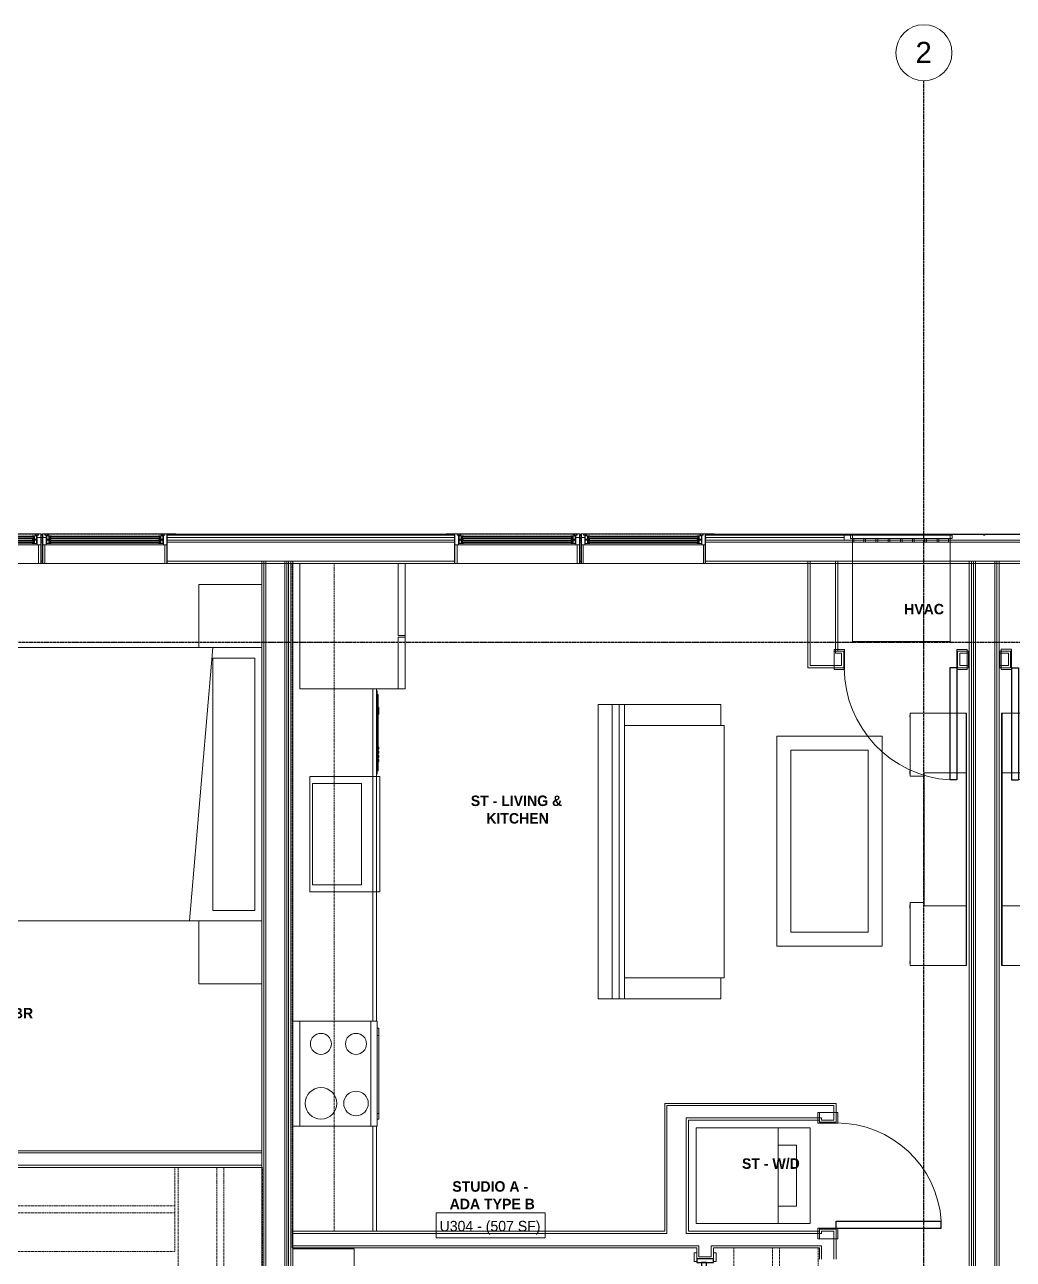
# Model space of a CAD drawing. Header units: inches. Extents: x -4093 to -1777, y 9773 to 12264.
# Drawn here: x -3410.8 to -3128.8, y 11911.1 to 12263.5 of the extents above; entities that cross this region are included whole.
import ezdxf

# ---------------------------------------------------------------- set-up
doc = ezdxf.new("R2010")
doc.units = ezdxf.units.IN
doc.header["$MEASUREMENT"] = 0
doc.linetypes.add('Dash', pattern=[0.25, 0.125, -0.125])
doc.linetypes.add('Grid Line 1_2_', pattern=[0.875, 0.5, -0.125, 0.125, -0.125])
for name, color, linetype, lineweight in [('0-1', 7, 'Continuous', 5), ('0-2', 7, 'Continuous', 9), ('0-4', 165, 'Continuous', 5), ('A-AREA-IDEN', 2, 'Continuous', 9), ('A-DETL-GENF', 92, 'Continuous', 18), ('A-DETL-GENF-HDLN', 1, 'Dash', 9), ('A-DOOR-1', 7, 'Continuous', 9), ('A-DOOR-2', 10, 'Continuous', 30), ('A-DOOR-FRAM-1', 10, 'Continuous', 30), ('A-GENM', 5, 'Continuous', 9), ('A-GLAZ', 151, 'Continuous', 18), ('A-GLAZ-1', 151, 'Continuous', 9), ('A-GLAZ-2', 151, 'Continuous', 30), ('A-WALL', 113, 'Continuous', 18), ('A-WALL-1', 7, 'Continuous', 9), ('A-WALL-2', 250, 'Continuous', 18), ('A-WALL-3', 113, 'Continuous', 9), ('I-FURN', 30, 'Continuous', 9), ('I-FURN-1', 7, 'Continuous', 9), ('I-WALL-1', 7, 'Continuous', 9), ('P-SANR-FIXT-1', 7, 'Continuous', 9), ('Q-CASE-1', 7, 'Continuous', 9), ('Q-CASE-HDLN-1', 7, 'Dash', 9), ('Q-SPCQ-1', 7, 'Continuous', 9), ('S-GRID-1', 1, 'Grid Line 1_2_', 30), ('S-GRID-IDEN', 1, 'Continuous', 9), ('S-GRID-IDEN-1', 147, 'Continuous', 9)]:
    doc.layers.add(name, color=color, linetype=linetype, lineweight=lineweight)
doc.styles.add('Arial_1', font='arial.ttf', dxfattribs={"height": 6})
doc.styles.add('Century Gothic_1', font='ufonts.com_century-gothic.ttf', dxfattribs={"height": 3})
doc.styles.add('Century Gothic_B', font='GOTHICB.TTF', dxfattribs={"height": 3})

# ---------------------------------------------------------------- blocks, each defined once
blk = doc.blocks.new('Bed-Standard - King 78_ x 80_-V6-BACKGROUND - 3RD FLOOR')
at = {"layer": 'I-FURN-1'}
for p, q in [((-28.31, 41.8), (49.69, 41.8)), ((-28.31, -38.2), (-28.31, 41.8)), ((49.69, 41.8), (49.69, -38.2)), ((49.69, -24.2), (-28.31, -17.63)), ((-25.31, -24.2), (46.69, -24.2)), ((-25.31, -36.2), (-25.31, -24.2)), ((46.69, -36.2), (46.69, -24.2)), ((-25.31, -36.2), (46.69, -36.2))]:
    blk.add_line(p, q, dxfattribs=at)
blk = doc.blocks.new('Table-Night Stand - 18_ x 18_ x 24_-V17-BACKGROUND - 3RD FLOOR')
at = {"layer": 'I-FURN-1'}
for p, q in [((0.15, 0), (18.15, 0)), ((18.15, 0), (18.15, -18))]:
    blk.add_line(p, q, dxfattribs=at)
blk = doc.blocks.new('Table-Night Stand - 18_ x 18_ x 24_-V18-BACKGROUND - 3RD FLOOR')
at = {"layer": 'I-FURN-1'}
for p, q in [((0.15, 0), (18.15, 0)), ((0.15, -18), (0.15, 0))]:
    blk.add_line(p, q, dxfattribs=at)
blk = doc.blocks.new('OD_CW_Closet - OD_CW_Closet-3801314-BACKGROUND - 3RD FLOOR')
at = {"layer": 'Q-CASE-HDLN-1'}
for p, q in [((0.74, -24), (0.74, 0)), ((0.74, 0), (80.99, 0)), ((80.99, 0), (80.99, -24)), ((0.74, -11), (80.99, -11)), ((0.74, -13), (80.99, -13)), ((80.99, -24), (0.74, -24))]:
    blk.add_line(p, q, dxfattribs=at)
blk = doc.blocks.new('OD_CW_Closet - OD_CW_Closet-3852331-BACKGROUND - 3RD FLOOR')
at = {"layer": 'Q-CASE-HDLN-1'}
for p, q in [((62.72, 24), (0.74, 24)), ((0.74, 24), (0.74, 0)), ((62.72, 0), (62.72, 24)), ((0.74, 13), (62.72, 13)), ((0.74, 11), (62.72, 11)), ((0.74, 0), (62.72, 0))]:
    blk.add_line(p, q, dxfattribs=at)
blk = doc.blocks.new('Entertainment_Center_14771 - Entertainment_Center_14771-1352616-BACKGROUND - 3RD FLOOR')
at = {"layer": 'I-FURN-1'}
for p, q in [((-36, 6.12), (-19, 6.12)), ((-36, 6), (-36, 6.12)), ((-19, 6), (-36, 6)), ((-19, 6), (-36, 6)), ((-36, 6), (-36, -10)), ((-19, 6.12), (19, 6.12)), ((-19, 6), (-19, 6.12)), ((19, 6), (-19, 6)), ((19, 6), (-19, 6)), ((-19, 6), (-19, -6)), ((19, 6.12), (36, 6.12)), ((19, 6.12), (19, 6)), ((36, 6), (19, 6)), ((19, -6), (19, 6)), ((36, 6), (19, 6)), ((36, 6), (36, 6.12)), ((36, -10), (36, 6)), ((-19, -6), (19, -6)), ((-18, -10), (-18, -6)), ((18, -6), (18, -10)), ((-36, -10), (-18, -10)), ((-35.34, -10), (-35.34, -10.03)), ((-35.34, -10.03), (-34.85, -10.03)), ((-34.85, -10.03), (-34.85, -10)), ((-19.66, -10), (-19.66, -10.03)), ((-19.66, -10.03), (-18.66, -10.03)), ((-18.66, -10.03), (-18.66, -10)), ((18, -10), (36, -10)), ((18.66, -10), (18.66, -10.03)), ((18.66, -10.03), (19.66, -10.03)), ((19.66, -10.03), (19.66, -10)), ((34.85, -10), (34.85, -10.03)), ((34.85, -10.03), (35.34, -10.03)), ((35.34, -10.03), (35.34, -10))]:
    blk.add_line(p, q, dxfattribs=at)
blk = doc.blocks.new('Couch-Both_Arms-Generic - 1-1352606-BACKGROUND - 3RD FLOOR')
at = {"layer": 'I-FURN'}
for p, q in [((-42, 13.5), (42, 13.5)), ((42, 13.5), (-42, 13.5)), ((-42, 13.5), (-42, 10)), ((-42, 11.5), (42, 11.5)), ((42, 10), (42, 13.5)), ((-42, 10), (-42, -17.5)), ((-42, 10), (42, 10)), ((-36, -17.5), (-36, 10)), ((36, 10), (36, -17.5)), ((42, -17.5), (42, 10)), ((-42, -17.5), (-36, -17.5)), ((-36, -17.5), (-36, -18.5)), ((36, -18.5), (36, -17.5)), ((36, -17.5), (42, -17.5)), ((-36, -18.5), (36, -18.5))]:
    blk.add_line(p, q, dxfattribs=at)
at = {"layer": 'I-FURN-1'}
for p, q in [((42, 17.5), (-42, 17.5)), ((-42, 17.5), (-42, 13.5)), ((42, 13.5), (42, 17.5))]:
    blk.add_line(p, q, dxfattribs=at)
blk = doc.blocks.new('Table-Coffee - one-1352608-BACKGROUND - 3RD FLOOR')
at = {"layer": 'I-FURN-1'}
for p, q in [((30.72, 18.75), (-29.28, 18.75)), ((-29.28, 18.75), (-29.28, -11.25)), ((30.72, -11.25), (30.72, 18.75)), ((-25.28, -7.25), (-25.28, 14.75)), ((-25.28, 14.75), (26.72, 14.75)), ((26.72, 14.75), (26.72, -7.25)), ((26.72, -7.25), (-25.28, -7.25)), ((-29.28, -11.25), (30.72, -11.25))]:
    blk.add_line(p, q, dxfattribs=at)
blk = doc.blocks.new('SLIDING - FLUSH - SLIDING - FLUSH - 5-0 x 6-8-3934327-BACKGROUND - 3RD FLOOR')
at = {"layer": 'A-DOOR-1'}
for p, q in [((-30.25, 3), (-32.75, 3)), ((-32.75, 3), (-32.75, 2.25)), ((-32.75, 2.25), (-30.25, 2.25)), ((-30.25, 2.25), (-30.25, 3)), ((30.25, 3), (30.25, 2.25)), ((32.75, 3), (30.25, 3)), ((30.25, 2.25), (32.75, 2.25)), ((32.75, 2.25), (32.75, 3)), ((-30.25, -2.5), (-32.75, -2.5)), ((-32.75, -2.5), (-32.75, -3.25)), ((-32.75, -3.25), (-30.25, -3.25)), ((-30.25, -3.25), (-30.25, -2.5)), ((32.75, -2.5), (30.25, -2.5)), ((30.25, -2.5), (30.25, -3.25)), ((30.25, -3.25), (32.75, -3.25)), ((32.75, -3.25), (32.75, -2.5))]:
    blk.add_line(p, q, dxfattribs=at)
at = {"layer": 'A-DOOR-2'}
for p, q in [((1, 2.25), (-30, 2.25)), ((-30, 2.25), (-30, 0.87)), ((-30, 0.87), (1, 0.87)), ((30, 0.87), (-1, 0.87)), ((-1, 0.87), (-1, -0.5)), ((1, 0.87), (1, 2.25)), ((30, -0.5), (30, 0.87)), ((-1, -0.5), (30, -0.5))]:
    blk.add_line(p, q, dxfattribs=at)
at = {"layer": 'A-DOOR-FRAM-1'}
for p, q in [((-30, 2.25), (-31, 2.25)), ((-31, 2.25), (-31, -2.5)), ((-30, -2.5), (-30, 2.25)), ((31, 2.25), (30, 2.25)), ((30, 2.25), (30, -2.5)), ((31, -2.5), (31, 2.25)), ((-31, -2.5), (-30, -2.5)), ((30, -2.5), (31, -2.5))]:
    blk.add_line(p, q, dxfattribs=at)
blk = doc.blocks.new('OD_CW_Closet - OD_CW_Closet-3786619-BACKGROUND - 3RD FLOOR')
at = {"layer": 'Q-CASE-HDLN-1'}
for p, q in [((68.99, 24), (0.74, 24)), ((0.74, 24), (0.74, 0)), ((68.99, 0), (68.99, 24)), ((0.74, 13), (68.99, 13)), ((0.74, 11), (68.99, 11)), ((0.74, 0), (68.99, 0))]:
    blk.add_line(p, q, dxfattribs=at)
blk = doc.blocks.new('SWING - SINGLE - FLUSH - SWING - FLUSH - 2-6 x 6-8 - PASSAGE-4346080-BACKGROUND - 3RD FLOOR')
at = {"layer": 'A-DOOR-1'}
for p, q in [((-15, 2.875), (-18, 2.875)), ((-18, 2.875), (-18, -2.375)), ((-15, -2.375), (-15, 2.875)), ((18, 2.875), (15, 2.875)), ((15, 2.875), (15, -2.375)), ((18, -2.375), (18, 2.875)), ((-18, -2.375), (-15, -2.375)), ((-15, -2.375), (-18, -2.375)), ((-18, -2.375), (-18, -2.875)), ((-18, -2.875), (-15, -2.875)), ((-15, -2.875), (-15, -2.375)), ((15, -2.375), (18, -2.375)), ((18, -2.375), (15, -2.375)), ((15, -2.375), (15, -2.875)), ((15, -2.875), (18, -2.875)), ((18, -2.875), (18, -2.375))]:
    blk.add_line(p, q, dxfattribs=at)
blk.add_arc((15, 2.375), 30.067, 93.81407, 180, dxfattribs=at)
at = {"layer": 'A-DOOR-2'}
for p, q in [((13, 2.375), (13, 32.375)), ((15, 32.375), (13, 32.375)), ((15, 2.375), (15, 32.375)), ((15, 2.375), (13, 2.375))]:
    blk.add_line(p, q, dxfattribs=at)
blk = doc.blocks.new('Stacked Washer and Dryer - 26_x25_ - Private-3627842-BACKGROUND - 3RD FLOOR')
at = {"layer": 'P-SANR-FIXT-1'}
for p, q in [((0, 13.625), (32.4375, 13.625)), ((0, 13.625), (0, -13.625)), ((23.34375, -13.625), (23.34375, 13.625)), ((32.4375, 13.625), (32.4375, -13.625)), ((28.53125, 8.75), (23.34375, 8.75)), ((28.53125, -8.75), (28.53125, 8.75)), ((23.34375, -8.75), (28.53125, -8.75)), ((32.4375, -13.625), (0, -13.625))]:
    blk.add_line(p, q, dxfattribs=at)
blk = doc.blocks.new('Table-Night Stand - 18_ x 18_ x 24_-V21-BACKGROUND - 3RD FLOOR')
at = {"layer": 'I-FURN-1'}
for p, q in [((18.15, 0), (18.15, 17.5)), ((0.15, 0), (18.15, 0))]:
    blk.add_line(p, q, dxfattribs=at)
blk = doc.blocks.new('SWING - SINGLE - FLUSH - SWING - 32_ x 80_ - WITH ACOUSTICAL SEAL-4346081-BACKGROUND - 3RD FLOOR')
at = {"layer": 'A-DOOR-1'}
for p, q in [((-19, 2.37), (-19, 2.87)), ((-19, 2.87), (-16, 2.87)), ((-19, 2.37), (-16, 2.37)), ((-19, -2.88), (-19, 2.37)), ((-16, 2.37), (-19, 2.37)), ((-16, 2.87), (-16, 2.37)), ((-16, 2.37), (-16, -2.88)), ((16, 2.37), (16, 2.87)), ((16, 2.87), (19, 2.87)), ((16, 2.37), (19, 2.37)), ((16, -2.88), (16, 2.37)), ((19, 2.37), (16, 2.37)), ((19, 2.87), (19, 2.37)), ((19, 2.37), (19, -2.88)), ((-16, -2.88), (-19, -2.88)), ((19, -2.88), (16, -2.88))]:
    blk.add_line(p, q, dxfattribs=at)
blk.add_arc((16, -2.38), 32.07, 180, 266.4241, dxfattribs=at)
at = {"layer": 'A-DOOR-2'}
for p, q in [((14, -2.38), (14, -34.38)), ((16, -2.38), (14, -2.38)), ((16, -2.38), (16, -34.38)), ((16, -34.38), (14, -34.38))]:
    blk.add_line(p, q, dxfattribs=at)
blk = doc.blocks.new('OD_CW_Base Cabinet - OD_CW_Base Cabinet-V62-BACKGROUND - 3RD FLOOR')
at = {"layer": 'Q-CASE-1'}
for p, q in [((36.49, 0), (131.34, 0)), ((161.34, 0), (191.34, 0))]:
    blk.add_line(p, q, dxfattribs=at)
blk = doc.blocks.new('OD_CW_Upper Cabinet - OD_CW_Upper Cabinet-4366993-BACKGROUND - 3RD FLOOR')
at = {"layer": 'Q-CASE-HDLN-1'}
for p, q in [((0.74, -24), (0.74, -12)), ((0.74, -12), (191.34, -12)), ((191.34, -12), (191.34, -24)), ((191.34, -24), (0.74, -24))]:
    blk.add_line(p, q, dxfattribs=at)
blk = doc.blocks.new('Refrigerator_-_Side-by-Side_6047 - 36_ X 30_-345559-BACKGROUND - 3RD FLOOR')
at = {"layer": 'Q-SPCQ-1'}
for p, q in [((17.87, 14.42), (-17.88, 14.42)), ((-17.88, 14.42), (-17.88, -15.58)), ((17.87, -15.58), (17.87, 14.42)), ((-17.88, -13.58), (-3.13, -13.58)), ((-17.88, -13.58), (-17.88, -15.58)), ((-3.13, -15.58), (-3.13, -13.58)), ((-2.63, -13.58), (17.87, -13.58)), ((-2.63, -13.58), (-2.63, -15.58)), ((17.87, -15.58), (17.87, -13.58)), ((-17.88, -15.58), (17.87, -15.58)), ((-3.13, -15.58), (-17.88, -15.58)), ((17.87, -15.58), (-2.63, -15.58))]:
    blk.add_line(p, q, dxfattribs=at)
blk = doc.blocks.new('Stainless Steel Farmhous Kitchen Sink - Stainless Steel Farmhous Kitchen Sink-4315883-BACKGROUND - 3RD FLOOR')
at = {"layer": 'P-SANR-FIXT-1'}
for p, q in [((-33, 22.2), (-33, 2.25)), ((0, 22.2), (-33, 22.2)), ((0, 2.25), (0, 22.2)), ((-31, 3), (-31, 16.96)), ((-31, 16.96), (-2, 16.96)), ((-2, 16.96), (-2, 3)), ((-33, 2.25), (0, 2.25)), ((-2, 3), (-31, 3))]:
    blk.add_line(p, q, dxfattribs=at)
blk = doc.blocks.new('Entertainment_Center_14771 - Entertainment_Center_14771-3403083-BACKGROUND - 3RD FLOOR')
at = {"layer": 'I-FURN-1'}
for p, q in [((-18, 10), (-36, 10)), ((-36, 10), (-36, -6)), ((-34.85, 10.03), (-35.34, 10.03)), ((-35.34, 10.03), (-35.34, 10)), ((-34.85, 10), (-34.85, 10.03)), ((-18.66, 10.03), (-19.66, 10.03)), ((-19.66, 10.03), (-19.66, 10)), ((-18.66, 10), (-18.66, 10.03)), ((-18, 6), (-18, 10)), ((36, 10), (18, 10)), ((18, 10), (18, 6)), ((18.66, 10.03), (18.66, 10)), ((19.66, 10.03), (18.66, 10.03)), ((19.66, 10), (19.66, 10.03)), ((35.34, 10.03), (34.85, 10.03)), ((34.85, 10.03), (34.85, 10)), ((35.34, 10), (35.34, 10.03)), ((36, -6), (36, 10)), ((19, 6), (-19, 6)), ((-19, 6), (-19, -6)), ((19, -6), (19, 6)), ((-36, -6), (-19, -6)), ((-36, -6.13), (-36, -6)), ((-36, -6), (-19, -6)), ((-19, -6.13), (-36, -6.13)), ((-19, -6), (19, -6)), ((-19, -6.13), (-19, -6)), ((-19, -6), (19, -6)), ((19, -6.13), (-19, -6.13)), ((19, -6), (36, -6)), ((19, -6), (19, -6.13)), ((19, -6), (36, -6)), ((36, -6.13), (19, -6.13)), ((36, -6.13), (36, -6))]:
    blk.add_line(p, q, dxfattribs=at)
blk = doc.blocks.new('SWING - SINGLE - FLUSH - SWING - 32_ x 80_ - WITH ACOUSTICAL SEAL-4346071-BACKGROUND - 3RD FLOOR')
at = {"layer": 'A-DOOR-1'}
for p, q in [((-16, 2.87), (-19, 2.87)), ((-19, 2.87), (-19, -2.38)), ((-16, -2.38), (-16, 2.87)), ((19, 2.87), (16, 2.87)), ((16, 2.87), (16, -2.38)), ((19, -2.38), (19, 2.87)), ((-19, -2.38), (-16, -2.38)), ((-16, -2.38), (-19, -2.38)), ((-19, -2.38), (-19, -2.88)), ((-19, -2.88), (-16, -2.88)), ((-16, -2.88), (-16, -2.38)), ((16, -2.38), (19, -2.38)), ((19, -2.38), (16, -2.38)), ((16, -2.38), (16, -2.88)), ((16, -2.88), (19, -2.88)), ((19, -2.88), (19, -2.38))]:
    blk.add_line(p, q, dxfattribs=at)
blk.add_arc((16, 2.37), 32.07, 93.5759, 180, dxfattribs=at)
at = {"layer": 'A-DOOR-2'}
for p, q in [((14, 2.37), (14, 34.38)), ((16, 34.38), (14, 34.38)), ((16, 2.37), (16, 34.38)), ((16, 2.37), (14, 2.37))]:
    blk.add_line(p, q, dxfattribs=at)
blk = doc.blocks.new('CTR - 1st Phase - Unit Layouts_rvt-1-BACKGROUND - 3RD FLOOR')
at = {"layer": 'A-WALL-1'}
for p, q in [((-3177.19, 12084.71), (-3178.87, 12084.71)), ((-3177.19, 12079.96), (-3177.19, 12084.71)), ((-3141.56, 12084.71), (-3144.69, 12084.71)), ((-3144.69, 12084.71), (-3144.69, 12079.96)), ((-3141.56, 12079.96), (-3141.56, 12084.71)), ((-3129.56, 12084.71), (-3132.69, 12084.71)), ((-3132.69, 12084.71), (-3132.69, 12079.96)), ((-3129.56, 12079.96), (-3129.56, 12084.71)), ((-3178.87, 12079.96), (-3177.19, 12079.96)), ((-3144.69, 12079.96), (-3141.56, 12079.96)), ((-3132.69, 12079.96), (-3129.56, 12079.96)), ((-3184.1, 11955.61), (-3228.22, 11955.61)), ((-3228.22, 11955.61), (-3228.22, 11954.99)), ((-3228.22, 11954.99), (-3228.22, 11950.86)), ((-3179.97, 11955.61), (-3184.1, 11955.61)), ((-3179.35, 11955.61), (-3179.97, 11955.61)), ((-3179.35, 11950.24), (-3179.35, 11955.61)), ((-3228.22, 11950.86), (-3228.22, 11919.11)), ((-3221.47, 11950.86), (-3184.1, 11950.86)), ((-3221.47, 11919.11), (-3221.47, 11950.86)), ((-3184.1, 11950.86), (-3184.1, 11950.24)), ((-3184.1, 11950.24), (-3179.35, 11950.24)), ((-3343.16, 11942.11), (-3447.54, 11942.11)), ((-3343.16, 11937.36), (-3343.16, 11942.11)), ((-3445.57, 11937.36), (-3343.16, 11937.36)), ((-3228.22, 11919.11), (-3334.47, 11919.11)), ((-3334.47, 11919.11), (-3334.47, 11914.36)), ((-3184.1, 11919.11), (-3221.47, 11919.11)), ((-3184.1, 11919.74), (-3184.1, 11919.11)), ((-3179.35, 11919.74), (-3184.1, 11919.74)), ((-3179.35, 11911.12), (-3179.35, 11919.74)), ((-3334.47, 11914.36), (-3221.47, 11914.36)), ((-3221.47, 11914.36), (-3219.1, 11914.36)), ((-3219.1, 11914.36), (-3219.1, 11911.24)), ((-3214.35, 11911.24), (-3214.35, 11914.36)), ((-3214.35, 11914.36), (-3184.1, 11914.36)), ((-3184.1, 11914.36), (-3184.1, 11911.12)), ((-3219.1, 11911.24), (-3214.35, 11911.24))]:
    blk.add_line(p, q, dxfattribs=at)
at = {"layer": 'A-WALL-2'}
for p, q in [((-3186.75, 12080.59), (-3186.75, 12110.34)), ((-3179.5, 12084.09), (-3179.5, 12110.34)), ((-3178.87, 12084.09), (-3179.5, 12084.09)), ((-3177.81, 12084.09), (-3178.87, 12084.09)), ((-3177.81, 12082.34), (-3177.81, 12084.09)), ((-3144.06, 12084.09), (-3144.06, 12082.34)), ((-3141.56, 12084.09), (-3144.06, 12084.09)), ((-3130.19, 12084.09), (-3132.69, 12084.09)), ((-3130.19, 12082.34), (-3130.19, 12084.09)), ((-3179.5, 12080.59), (-3186.75, 12080.59)), ((-3178.87, 12080.59), (-3179.5, 12080.59)), ((-3178.87, 12080.59), (-3177.81, 12080.59)), ((-3177.81, 12080.59), (-3177.81, 12082.34)), ((-3144.06, 12082.34), (-3144.06, 12080.59)), ((-3144.06, 12080.59), (-3141.56, 12080.59)), ((-3132.69, 12080.59), (-3130.19, 12080.59)), ((-3130.19, 12080.59), (-3130.19, 12082.34)), ((-3227.6, 11954.99), (-3184.1, 11954.99)), ((-3227.6, 11951.49), (-3227.6, 11954.99)), ((-3184.1, 11954.99), (-3183.47, 11954.99)), ((-3183.47, 11954.99), (-3179.97, 11954.99)), ((-3179.97, 11950.86), (-3179.97, 11954.99)), ((-3227.6, 11950.86), (-3227.6, 11951.49)), ((-3227.6, 11950.86), (-3227.6, 11919.11)), ((-3222.1, 11951.49), (-3184.1, 11951.49)), ((-3222.1, 11950.86), (-3222.1, 11951.49)), ((-3222.1, 11950.86), (-3222.1, 11919.11)), ((-3184.1, 11951.49), (-3183.47, 11951.49)), ((-3183.47, 11951.49), (-3183.47, 11950.86)), ((-3183.47, 11950.86), (-3181.72, 11950.86)), ((-3181.72, 11950.86), (-3179.97, 11950.86)), ((-3343.16, 11941.49), (-3447.28, 11941.49)), ((-3343.16, 11937.99), (-3445.83, 11937.99)), ((-3227.6, 11918.49), (-3334.47, 11918.49)), ((-3227.6, 11919.11), (-3227.6, 11918.49)), ((-3222.1, 11919.11), (-3222.1, 11918.49)), ((-3222.1, 11918.49), (-3221.47, 11918.49)), ((-3184.1, 11918.49), (-3221.47, 11918.49)), ((-3183.47, 11918.49), (-3184.1, 11918.49)), ((-3183.47, 11919.11), (-3183.47, 11918.49)), ((-3181.72, 11919.11), (-3183.47, 11919.11)), ((-3179.97, 11919.11), (-3181.72, 11919.11)), ((-3179.97, 11911.12), (-3179.97, 11919.11)), ((-3222.1, 11914.99), (-3334.47, 11914.99)), ((-3222.1, 11914.99), (-3221.47, 11914.99)), ((-3218.47, 11914.99), (-3221.47, 11914.99)), ((-3218.47, 11914.99), (-3218.47, 11914.36)), ((-3218.47, 11914.36), (-3218.47, 11911.86)), ((-3214.97, 11914.99), (-3214.97, 11914.36)), ((-3184.1, 11914.99), (-3214.97, 11914.99)), ((-3214.97, 11911.86), (-3214.97, 11914.36)), ((-3183.47, 11914.99), (-3184.1, 11914.99)), ((-3183.47, 11914.99), (-3183.47, 11911.12)), ((-3218.47, 11911.86), (-3216.72, 11911.86)), ((-3216.72, 11911.86), (-3214.97, 11911.86))]:
    blk.add_line(p, q, dxfattribs=at)
at = {"layer": 'I-WALL-1'}
for p, q in [((-3187.37, 12110.34), (-3187.37, 12079.96)), ((-3178.87, 12110.34), (-3187.37, 12110.34)), ((-3178.87, 12084.71), (-3178.87, 12110.34)), ((-3187.37, 12079.96), (-3186.75, 12079.96)), ((-3186.75, 12079.96), (-3178.87, 12079.96))]:
    blk.add_line(p, q, dxfattribs=at)
at = {"layer": 'Q-CASE-1'}
for p, q in [((-3311.47, 12073.96), (-3311.47, 11979.11)), ((-3311.47, 11979.11), (-3311.47, 12073.96)), ((-3310.47, 12073.96), (-3310.47, 11979.11)), ((-3311.47, 11949.11), (-3311.47, 11919.11)), ((-3311.47, 11919.11), (-3311.47, 11949.11)), ((-3310.47, 11949.11), (-3310.47, 11919.11))]:
    blk.add_line(p, q, dxfattribs=at)
at = {"layer": 'Q-SPCQ-1'}
for p, q in [((-3310.45, 12073.46), (-3310.47, 12073.46)), ((-3310.26, 12050.54), (-3310.26, 12073.27)), ((-3310.01, 12072.37), (-3310.26, 12072.37)), ((-3310.01, 12072.37), (-3310.01, 12050.56)), ((-3309.76, 12068.64), (-3310.01, 12068.64)), ((-3310.01, 12066.67), (-3309.76, 12066.67)), ((-3309.76, 12068.64), (-3309.76, 12067.66)), ((-3309.76, 12067.66), (-3309.76, 12066.67)), ((-3309.76, 12057.31), (-3310.01, 12057.31)), ((-3310.01, 12056.72), (-3309.76, 12056.72)), ((-3309.76, 12056.13), (-3310.01, 12056.13)), ((-3310.01, 12055.54), (-3309.76, 12055.54)), ((-3309.76, 12057.31), (-3309.76, 12056.72)), ((-3309.76, 12056.13), (-3309.76, 12055.54)), ((-3309.76, 12054.95), (-3310.01, 12054.95)), ((-3310.01, 12054.36), (-3309.76, 12054.36)), ((-3309.76, 12053.77), (-3310.01, 12053.77)), ((-3310.01, 12053.18), (-3309.76, 12053.18)), ((-3309.76, 12054.95), (-3309.76, 12054.36)), ((-3309.76, 12053.77), (-3309.76, 12053.18)), ((-3310.47, 12049.46), (-3310.45, 12049.46)), ((-3310.01, 12050.56), (-3310.26, 12050.56)), ((-3310.26, 12049.66), (-3310.26, 12050.54)), ((-3334.29, 11979.11), (-3332.29, 11979.11)), ((-3332.29, 11979.11), (-3312.04, 11979.11)), ((-3332.29, 11949.11), (-3332.29, 11979.11)), ((-3312.04, 11949.11), (-3312.04, 11979.11)), ((-3310.29, 11979.11), (-3312.04, 11979.11)), ((-3312.04, 11979.11), (-3312.04, 11949.11)), ((-3310.29, 11979.11), (-3310.29, 11949.11)), ((-3309.79, 11977.11), (-3310.29, 11977.11)), ((-3309.79, 11974.99), (-3310.29, 11974.99)), ((-3309.79, 11977.11), (-3309.79, 11974.99)), ((-3309.79, 11974.99), (-3309.79, 11952.72)), ((-3310.29, 11952.72), (-3309.79, 11952.72)), ((-3310.29, 11951.11), (-3309.79, 11951.11)), ((-3309.79, 11952.72), (-3309.79, 11951.11)), ((-3332.29, 11949.11), (-3334.29, 11949.11)), ((-3312.04, 11949.11), (-3332.29, 11949.11)), ((-3312.04, 11949.11), (-3310.29, 11949.11))]:
    blk.add_line(p, q, dxfattribs=at)
for centre, radius, start, end in [((-3310.45, 12073.27), 0.197, 0, 90), ((-3310.45, 12073.27), 0.197, 15, 75), ((-3311.33, 12050.54), 1.07, 323.6564, 0), ((-3310.45, 12049.66), 0.197, 270, 0), ((-3326.29, 11972.61), 3, 90, 270), ((-3326.29, 11972.61), 3, 270, 90), ((-3316.29, 11972.61), 3, 90, 270), ((-3316.29, 11972.61), 3, 270, 90), ((-3326.29, 11955.61), 4.5, 90, 270), ((-3326.29, 11955.61), 4.5, 270, 90), ((-3316.29, 11955.61), 3.5, 90, 270), ((-3316.29, 11955.61), 3.5, 270, 90)]:
    blk.add_arc(centre, radius, start, end, dxfattribs=at)
at = {"layer": '0-2'}
for name, p, rotation in [('OD_CW_Upper Cabinet - OD_CW_Upper Cabinet-4366993-BACKGROUND - 3RD FLOOR', (-3310.47, 12110.45), 269.9999999999841), ('Refrigerator_-_Side-by-Side_6047 - 36_ X 30_-345559-BACKGROUND - 3RD FLOOR', (-3317.86, 12091.84), 89.99999999999937), ('Table-Night Stand - 18_ x 18_ x 24_-V17-BACKGROUND - 3RD FLOOR', (-3361.16, 12085.57), 90.00000000002171), ('Bed-Standard - King 78_ x 80_-V6-BACKGROUND - 3RD FLOOR', (-3381.37, 12036.03), 90.00000000002171), ('SWING - SINGLE - FLUSH - SWING - 32_ x 80_ - WITH ACOUSTICAL SEAL-4346071-BACKGROUND - 3RD FLOOR', (-3113.31, 12082.34), 180), ('OD_CW_Base Cabinet - OD_CW_Base Cabinet-V62-BACKGROUND - 3RD FLOOR', (-3310.47, 12110.45), 270.0000000000046), ('Couch-Both_Arms-Generic - 1-1352606-BACKGROUND - 3RD FLOOR', (-3229.75, 12027.46), 89.9999999999797), ('Entertainment_Center_14771 - Entertainment_Center_14771-1352616-BACKGROUND - 3RD FLOOR', (-3148.25, 12030.97), 269.9999999999737), ('Entertainment_Center_14771 - Entertainment_Center_14771-3403083-BACKGROUND - 3RD FLOOR', (-3126, 12030.97), 270.0000000000263), ('Table-Coffee - one-1352608-BACKGROUND - 3RD FLOOR', (-3185, 12031.18), 269.9999999999835), ('Stainless Steel Farmhous Kitchen Sink - Stainless Steel Farmhous Kitchen Sink-4315883-BACKGROUND - 3RD FLOOR', (-3331.7, 12015.96), 269.9999999999998), ('Table-Night Stand - 18_ x 18_ x 24_-V18-BACKGROUND - 3RD FLOOR', (-3361.16, 11989.57), 90.00000000002171), ('SWING - SINGLE - FLUSH - SWING - FLUSH - 2-6 x 6-8 - PASSAGE-4346080-BACKGROUND - 3RD FLOOR', (-3181.72, 11934.99), 269.9999999999768), ('OD_CW_Closet - OD_CW_Closet-3801314-BACKGROUND - 3RD FLOOR', (-3366.97, 11856.38), 90.00000000000064), ('Table-Night Stand - 18_ x 18_ x 24_-V21-BACKGROUND - 3RD FLOOR', (-3316.79, 11895.97), 90.00000000002872), ('OD_CW_Closet - OD_CW_Closet-3786619-BACKGROUND - 3RD FLOOR', (-3208.51, 11915.1), 270.000000000021), ('SLIDING - FLUSH - SLIDING - FLUSH - 5-0 x 6-8-3934327-BACKGROUND - 3RD FLOOR', (-3216.85, 11880.24), 90.00000000004533)]:
    blk.add_blockref(name, p, dxfattribs=dict(at, rotation=rotation))
for name, p in [('SWING - SINGLE - FLUSH - SWING - 32_ x 80_ - WITH ACOUSTICAL SEAL-4346081-BACKGROUND - 3RD FLOOR', (-3160.94, 12082.34)), ('Stacked Washer and Dryer - 26_x25_ - Private-3627842-BACKGROUND - 3RD FLOOR', (-3219.22, 11934.99)), ('OD_CW_Closet - OD_CW_Closet-3852331-BACKGROUND - 3RD FLOOR', (-3430.66, 11913.36))]:
    blk.add_blockref(name, p, dxfattribs=at)
blk = doc.blocks.new('CTR - 1st Phase - Common Walls_rvt-1-BACKGROUND - 3RD FLOOR')
at = {"layer": 'A-WALL-2'}
for p, q in [((-3342.54, 11725.36), (-3342.54, 12110.34)), ((-3342.04, 11725.36), (-3342.04, 12110.34)), ((-3336.54, 11725.36), (-3336.54, 12110.34)), ((-3336.04, 11725.36), (-3336.04, 12110.34)), ((-3335.54, 11725.36), (-3335.54, 12110.34)), ((-3334.91, 11725.36), (-3334.91, 12110.34)), ((-3140.75, 11743.36), (-3140.75, 12110.34)), ((-3140.12, 11743.36), (-3140.12, 12110.34)), ((-3139.62, 11743.36), (-3139.62, 12110.34)), ((-3134.12, 11743.36), (-3134.12, 12110.34)), ((-3133.5, 11743.36), (-3133.5, 12110.34))]:
    blk.add_line(p, q, dxfattribs=at)
at = {"layer": 'I-WALL-1'}
for p, q in [((-3343.16, 12110.34), (-3343.16, 11852.18)), ((-3334.29, 12110.34), (-3343.16, 12110.34)), ((-3334.29, 11764.11), (-3334.29, 12110.34)), ((-3141.37, 12110.34), (-3141.37, 11743.36)), ((-3132.87, 12110.34), (-3141.37, 12110.34)), ((-3132.87, 11743.36), (-3132.87, 12110.34))]:
    blk.add_line(p, q, dxfattribs=at)
blk = doc.blocks.new('Grid - Grid Head - Circle-1738874-BACKGROUND - 3RD FLOOR')
at = {"layer": 'S-GRID-IDEN-1'}
for start, end in [(360, 180), (180, 360)]:
    blk.add_arc((0, 0), 0.25, start, end, dxfattribs=at)
blk = doc.blocks.new('CTR - 1st Phase - Structure_rvt-1-BACKGROUND - 3RD FLOOR')
at = {"layer": 'S-GRID-1'}
for p, q in [((-3154.32, 9772.61), (-3154.32, 12247.5)), ((-1777.25, 12087.19), (-4076.95, 12087.19))]:
    blk.add_line(p, q, dxfattribs=at)
at = {"layer": '0-4', "xscale": 31.99999999999999, "yscale": 31.99999999999999, "zscale": 31.99999999999999}
blk.add_blockref('Grid - Grid Head - Circle-1738874-BACKGROUND - 3RD FLOOR', (-3154.32, 12255.5), dxfattribs=at)
at = {"layer": 'S-GRID-IDEN', "insert": (-3156.7, 12258.6), "char_height": 6, "width": 5.656, "attachment_point": 1, "style": 'Arial_1'}
blk.add_mtext('2', dxfattribs=at)
blk = doc.blocks.new('Window-Double_Hung-Marvin-Essential - 2-WIDE _TEMP ALL LOW_ ESDH3066-3454268-BACKGROUND - 3RD FLOOR')
at = {"layer": 'A-DETL-GENF'}
for p, q in [((-17.75, 4.28), (-17.16, 4.28)), ((-17.75, 4.28), (-17.75, 1.19)), ((-17.08, 3.87), (-17.16, 4.28)), ((-17.08, 3.87), (-16.19, 3.87)), ((-16.85, 4.25), (-16.85, 3.87)), ((-16.3, 4.25), (-16.85, 4.25)), ((-16.38, 3.77), (-16.72, 3.77)), ((-16.72, 3.77), (-16.72, 1.19)), ((-15.34, 3.69), (-16.56, 3.69)), ((-16.56, 2.75), (-16.56, 3.69)), ((-16.38, 3.87), (-16.38, 3.77)), ((-16.3, 4.01), (-16.3, 4.25)), ((-16.18, 4.01), (-16.3, 4.01)), ((-16.19, 3.97), (-16.1, 3.97)), ((-16.19, 3.87), (-16.19, 3.97)), ((-16.18, 4.22), (-16.1, 4.22)), ((-16.18, 4.22), (-16.18, 4.01)), ((-16.1, 3.97), (-16.1, 4.22)), ((-15.94, 2.87), (-15.94, 3.59)), ((-15.94, 3.59), (-15.28, 3.59)), ((15.84, 3.57), (-15.84, 3.57)), ((-15.84, 2.88), (-15.84, 3.57)), ((-15.34, 3.69), (-15.28, 3.63)), ((-15.28, 3.59), (-15.28, 3.63)), ((15.34, 3.69), (15.28, 3.63)), ((15.28, 3.59), (15.28, 3.63)), ((15.94, 3.59), (15.28, 3.59)), ((15.34, 3.69), (16.56, 3.69)), ((15.84, 2.88), (15.84, 3.57)), ((15.94, 2.87), (15.94, 3.59)), ((16.18, 4.22), (16.1, 4.22)), ((16.1, 3.97), (16.1, 4.22)), ((16.19, 3.97), (16.1, 3.97)), ((16.18, 4.22), (16.18, 4.01)), ((16.18, 4.01), (16.3, 4.01)), ((16.19, 3.87), (16.19, 3.97)), ((17.08, 3.87), (16.19, 3.87)), ((16.3, 4.01), (16.3, 4.25)), ((16.3, 4.25), (16.85, 4.25)), ((16.38, 3.87), (16.38, 3.77)), ((16.38, 3.77), (16.72, 3.77)), ((16.56, 2.75), (16.56, 3.69)), ((16.72, 3.77), (16.72, 1.19)), ((16.85, 4.25), (16.85, 3.87)), ((17.08, 3.87), (17.16, 4.28)), ((17.75, 4.28), (17.16, 4.28)), ((17.75, 4.28), (17.75, 1.19)), ((-19.25, 3.23), (-19.25, 3.19)), ((-17.75, 3.23), (-19.25, 3.23)), ((-19.25, 3.19), (-17.9, 3.19)), ((-17.9, 3.19), (-17.9, 3.08)), ((-17.9, 3.08), (-17.75, 3.08)), ((-16.72, 1.19), (-17.75, 1.19)), ((-16.56, 2.75), (-15.34, 2.75)), ((-15.34, 2.47), (-16.56, 2.47)), ((-16.56, 1.53), (-16.56, 2.47)), ((-16.56, 1.53), (-15.34, 1.53)), ((-15.28, 2.87), (-15.94, 2.87)), ((-15.94, 1.65), (-15.94, 2.37)), ((-15.94, 2.37), (-15.28, 2.37)), ((-15.28, 1.65), (-15.94, 1.65)), ((15.84, 3.45), (-15.84, 3.45)), ((15.84, 3.01), (-15.84, 3.01)), ((15.84, 2.88), (-15.84, 2.88)), ((15.84, 2.35), (-15.84, 2.35)), ((-15.84, 1.66), (-15.84, 2.35)), ((15.84, 2.23), (-15.84, 2.23)), ((15.84, 1.79), (-15.84, 1.79)), ((15.84, 1.66), (-15.84, 1.66)), ((-15.54, 3.01), (-15.54, 3.45)), ((-15.54, 1.79), (-15.54, 2.23)), ((-15.34, 2.75), (-15.28, 2.81)), ((-15.34, 2.47), (-15.28, 2.41)), ((-15.34, 1.53), (-15.28, 1.59)), ((-15.28, 2.81), (-15.28, 2.87)), ((-15.28, 2.37), (-15.28, 2.41)), ((-15.28, 1.59), (-15.28, 1.65)), ((15.28, 2.81), (15.28, 2.87)), ((15.28, 2.87), (15.94, 2.87)), ((15.34, 2.75), (15.28, 2.81)), ((15.34, 2.47), (15.28, 2.41)), ((15.28, 2.37), (15.28, 2.41)), ((15.94, 2.37), (15.28, 2.37)), ((15.28, 1.59), (15.28, 1.65)), ((15.28, 1.65), (15.94, 1.65)), ((15.34, 1.53), (15.28, 1.59)), ((16.56, 2.75), (15.34, 2.75)), ((15.34, 2.47), (16.56, 2.47)), ((16.56, 1.53), (15.34, 1.53)), ((15.54, 3.01), (15.54, 3.45)), ((15.54, 1.79), (15.54, 2.23)), ((15.84, 1.66), (15.84, 2.35)), ((15.94, 1.65), (15.94, 2.37)), ((16.56, 1.53), (16.56, 2.47)), ((16.72, 1.19), (17.75, 1.19)), ((17.75, 3.23), (19.25, 3.23)), ((17.9, 3.08), (17.75, 3.08)), ((17.9, 3.19), (17.9, 3.08)), ((19.25, 3.19), (17.9, 3.19)), ((19.25, 3.23), (19.25, 3.19))]:
    blk.add_line(p, q, dxfattribs=at)
at = {"layer": 'A-DETL-GENF-HDLN'}
blk.add_line((16.1, 4.22), (-16.5, 4.22), dxfattribs=at)
at = {"layer": 'A-GLAZ'}
for p, q in [((-17.13, 1.16), (-17.13, -4.19)), ((17.12, -4.19), (17.12, 1.16)), ((-17.13, -4.19), (-17.75, -4.19)), ((17.12, -4.19), (17.75, -4.19))]:
    blk.add_line(p, q, dxfattribs=at)
at = {"layer": 'A-GLAZ-1'}
for p, q in [((17.75, 4.28), (-17.75, 4.28)), ((20.21, 4.25), (17.75, 4.25)), ((17.75, 4.19), (20.21, 4.19)), ((20.21, 4.19), (20.21, 4.25)), ((-17.75, 1.19), (17.75, 1.19)), ((-17.75, -4.19), (17.75, -4.19))]:
    blk.add_line(p, q, dxfattribs=at)
at = {"layer": 'A-GLAZ-2'}
for p, q in [((-17.75, 4.28), (-17.75, 1.19)), ((17.75, 1.19), (17.75, 4.28)), ((-17.75, 1.16), (-17.75, -4.19)), ((17.75, -4.19), (17.75, 1.16))]:
    blk.add_line(p, q, dxfattribs=at)
blk = doc.blocks.new('Perforated Panel at Magic-Pak - hvac panel - 3rd floor-2505074-BACKGROUND - 3RD FLOOR')
at = {"layer": 'A-GLAZ-1'}
for p, q in [((-19.01, -4.13), (19.01, -4.13)), ((19.01, -4.19), (-19.01, -4.19))]:
    blk.add_line(p, q, dxfattribs=at)
blk = doc.blocks.new('Perforated Panel at Magic-Pak - hvac panel - 3rd floor-3386640-BACKGROUND - 3RD FLOOR')
at = {"layer": 'A-GLAZ-1'}
for p, q in [((-19.01, -4.13), (19.01, -4.13)), ((19.01, -4.19), (-19.01, -4.19))]:
    blk.add_line(p, q, dxfattribs=at)
blk = doc.blocks.new('V-Series_EWC4_SPVU_RFA_2015 - 2ND AND 3RD FLOOR-2226480-BACKGROUND - 3RD FLOOR')
at = {"layer": 'A-GENM'}
for p, q in [((-3859.97, 11740.34), (-3859.97, 11739.78)), ((-3858.97, 11740.34), (-3859.97, 11740.34)), ((-3859.97, 11739.78), (-3859.97, 11711.9)), ((-3858.97, 11739.78), (-3859.97, 11739.78)), ((-3859.97, 11739.78), (-3858.97, 11739.78)), ((-3858.97, 11739.78), (-3858.97, 11740.34)), ((-3858.97, 11711.9), (-3858.97, 11739.78)), ((-3829.54, 11739.78), (-3858.97, 11739.78)), ((-3858.97, 11739.78), (-3858.97, 11739.34)), ((-3858.97, 11739.34), (-3857.97, 11739.34)), ((-3857.97, 11739.34), (-3857.97, 11736.54)), ((-3829.54, 11711.9), (-3829.54, 11739.78)), ((-3857.97, 11736.54), (-3858.97, 11736.54)), ((-3858.97, 11736.54), (-3858.97, 11736.04)), ((-3858.97, 11736.04), (-3857.97, 11736.04)), ((-3857.97, 11736.04), (-3857.97, 11733.06)), ((-3857.97, 11733.06), (-3858.97, 11733.06)), ((-3858.97, 11733.06), (-3858.97, 11732.56)), ((-3858.97, 11732.56), (-3857.97, 11732.56)), ((-3857.97, 11732.56), (-3857.97, 11729.57)), ((-3857.97, 11729.57), (-3858.97, 11729.57)), ((-3858.97, 11729.57), (-3858.97, 11729.07)), ((-3858.97, 11729.07), (-3857.97, 11729.07)), ((-3857.97, 11729.07), (-3857.97, 11726.09)), ((-3857.97, 11726.09), (-3858.97, 11726.09)), ((-3858.97, 11726.09), (-3858.97, 11725.59)), ((-3858.97, 11725.59), (-3857.97, 11725.59)), ((-3857.97, 11725.59), (-3857.97, 11722.61)), ((-3857.97, 11722.61), (-3858.97, 11722.61)), ((-3858.97, 11722.61), (-3858.97, 11722.11)), ((-3858.97, 11722.11), (-3857.97, 11722.11)), ((-3857.97, 11722.11), (-3857.97, 11719.12)), ((-3857.97, 11719.12), (-3858.97, 11719.12)), ((-3858.97, 11719.12), (-3858.97, 11718.62)), ((-3858.97, 11718.62), (-3857.97, 11718.62)), ((-3857.97, 11718.62), (-3857.97, 11715.64)), ((-3857.97, 11715.64), (-3858.97, 11715.64)), ((-3858.97, 11715.64), (-3858.97, 11715.14)), ((-3858.97, 11715.14), (-3857.97, 11715.14)), ((-3857.97, 11715.14), (-3857.97, 11712.34)), ((-3859.97, 11711.9), (-3858.97, 11711.9)), ((-3859.97, 11711.9), (-3859.97, 11711.34)), ((-3858.97, 11711.9), (-3859.97, 11711.9)), ((-3859.97, 11711.34), (-3858.97, 11711.34)), ((-3857.97, 11712.34), (-3858.97, 11712.34)), ((-3858.97, 11712.34), (-3858.97, 11711.9)), ((-3858.97, 11711.34), (-3858.97, 11711.9)), ((-3858.97, 11711.9), (-3829.54, 11711.9))]:
    blk.add_line(p, q, dxfattribs=at)
blk = doc.blocks.new('Window-Double_Hung-Marvin-Essential - 2-WIDE _TEMP ALL LOW_ ESDH3066-3454271-BACKGROUND - 3RD FLOOR')
at = {"layer": 'A-DETL-GENF'}
for p, q in [((-19.25, -3.23), (-19.25, -3.19)), ((-19.25, -3.19), (-17.9, -3.19)), ((-17.75, -3.23), (-19.25, -3.23)), ((-17.9, -3.19), (-17.9, -3.08)), ((-17.9, -3.08), (-17.75, -3.08)), ((-16.72, -1.19), (-17.75, -1.19)), ((-17.75, -4.28), (-17.75, -1.19)), ((-16.72, -3.77), (-16.72, -1.19)), ((-16.56, -1.53), (-15.34, -1.53)), ((-16.56, -1.53), (-16.56, -2.47)), ((-15.34, -2.47), (-16.56, -2.47)), ((-16.56, -2.75), (-15.34, -2.75)), ((-16.56, -2.75), (-16.56, -3.69)), ((-15.28, -1.65), (-15.94, -1.65)), ((-15.94, -1.65), (-15.94, -2.37)), ((-15.94, -2.37), (-15.28, -2.37)), ((-15.28, -2.87), (-15.94, -2.87)), ((-15.94, -2.87), (-15.94, -3.59)), ((15.84, -1.66), (-15.84, -1.66)), ((-15.84, -1.66), (-15.84, -2.35)), ((15.84, -1.79), (-15.84, -1.79)), ((15.84, -2.23), (-15.84, -2.23)), ((15.84, -2.35), (-15.84, -2.35)), ((15.84, -2.88), (-15.84, -2.88)), ((-15.84, -2.88), (-15.84, -3.57)), ((15.84, -3.01), (-15.84, -3.01)), ((15.84, -3.45), (-15.84, -3.45)), ((-15.54, -1.79), (-15.54, -2.23)), ((-15.54, -3.01), (-15.54, -3.45)), ((-15.34, -1.53), (-15.28, -1.59)), ((-15.34, -2.47), (-15.28, -2.41)), ((-15.34, -2.75), (-15.28, -2.81)), ((-15.28, -1.59), (-15.28, -1.65)), ((-15.28, -2.37), (-15.28, -2.41)), ((-15.28, -2.81), (-15.28, -2.87)), ((15.34, -1.53), (15.28, -1.59)), ((15.28, -1.59), (15.28, -1.65)), ((15.28, -1.65), (15.94, -1.65)), ((15.28, -2.37), (15.28, -2.41)), ((15.94, -2.37), (15.28, -2.37)), ((15.34, -2.47), (15.28, -2.41)), ((15.34, -2.75), (15.28, -2.81)), ((15.28, -2.81), (15.28, -2.87)), ((15.28, -2.87), (15.94, -2.87)), ((16.56, -1.53), (15.34, -1.53)), ((15.34, -2.47), (16.56, -2.47)), ((16.56, -2.75), (15.34, -2.75)), ((15.54, -1.79), (15.54, -2.23)), ((15.54, -3.01), (15.54, -3.45)), ((15.84, -1.66), (15.84, -2.35)), ((15.84, -2.88), (15.84, -3.57)), ((15.94, -1.65), (15.94, -2.37)), ((15.94, -2.87), (15.94, -3.59)), ((16.56, -1.53), (16.56, -2.47)), ((16.56, -2.75), (16.56, -3.69)), ((16.72, -3.77), (16.72, -1.19)), ((16.72, -1.19), (17.75, -1.19)), ((17.75, -4.28), (17.75, -1.19)), ((17.9, -3.08), (17.75, -3.08)), ((17.75, -3.23), (19.25, -3.23)), ((17.9, -3.19), (17.9, -3.08)), ((19.25, -3.19), (17.9, -3.19)), ((19.25, -3.23), (19.25, -3.19)), ((-17.75, -4.28), (-17.16, -4.28)), ((-17.08, -3.87), (-17.16, -4.28)), ((-17.08, -3.87), (-16.19, -3.87)), ((-16.85, -4.25), (-16.85, -3.87)), ((-16.3, -4.25), (-16.85, -4.25)), ((-16.38, -3.77), (-16.72, -3.77)), ((-15.34, -3.69), (-16.56, -3.69)), ((-16.38, -3.87), (-16.38, -3.77)), ((-16.18, -4.01), (-16.3, -4.01)), ((-16.3, -4.01), (-16.3, -4.25)), ((-16.19, -3.87), (-16.19, -3.97)), ((-16.19, -3.97), (-16.1, -3.97)), ((-16.18, -4.22), (-16.18, -4.01)), ((-16.18, -4.22), (-16.1, -4.22)), ((-16.1, -3.97), (-16.1, -4.22)), ((-15.94, -3.59), (-15.28, -3.59)), ((15.84, -3.57), (-15.84, -3.57)), ((-15.34, -3.69), (-15.28, -3.63)), ((-15.28, -3.59), (-15.28, -3.63)), ((15.28, -3.59), (15.28, -3.63)), ((15.94, -3.59), (15.28, -3.59)), ((15.34, -3.69), (15.28, -3.63)), ((15.34, -3.69), (16.56, -3.69)), ((16.19, -3.97), (16.1, -3.97)), ((16.1, -3.97), (16.1, -4.22)), ((16.18, -4.22), (16.1, -4.22)), ((16.18, -4.22), (16.18, -4.01)), ((16.18, -4.01), (16.3, -4.01)), ((17.08, -3.87), (16.19, -3.87)), ((16.19, -3.87), (16.19, -3.97)), ((16.3, -4.01), (16.3, -4.25)), ((16.3, -4.25), (16.85, -4.25)), ((16.38, -3.87), (16.38, -3.77)), ((16.38, -3.77), (16.72, -3.77)), ((16.85, -4.25), (16.85, -3.87)), ((17.08, -3.87), (17.16, -4.28)), ((17.75, -4.28), (17.16, -4.28))]:
    blk.add_line(p, q, dxfattribs=at)
at = {"layer": 'A-DETL-GENF-HDLN'}
blk.add_line((16.1, -4.22), (-16.5, -4.22), dxfattribs=at)
at = {"layer": 'A-GLAZ'}
for p, q in [((-17.13, 4.19), (-17.75, 4.19)), ((-17.13, -1.16), (-17.13, 4.19)), ((17.12, 4.19), (17.75, 4.19)), ((17.12, 4.19), (17.12, -1.16))]:
    blk.add_line(p, q, dxfattribs=at)
at = {"layer": 'A-GLAZ-1'}
for p, q in [((-17.75, 4.19), (17.75, 4.19)), ((-17.75, -1.19), (17.75, -1.19)), ((17.75, -4.28), (-17.75, -4.28)), ((17.75, -4.19), (20.21, -4.19)), ((20.21, -4.25), (17.75, -4.25)), ((20.21, -4.19), (20.21, -4.25))]:
    blk.add_line(p, q, dxfattribs=at)
at = {"layer": 'A-GLAZ-2'}
for p, q in [((-17.75, -1.16), (-17.75, 4.19)), ((17.75, 4.19), (17.75, -1.16)), ((-17.75, -4.28), (-17.75, -1.19)), ((17.75, -1.19), (17.75, -4.28))]:
    blk.add_line(p, q, dxfattribs=at)

msp = doc.modelspace()

# ---------------------------------------------------------------- linework, layer by layer
at = {"layer": 'A-AREA-IDEN', "flags": 128}
msp.add_lwpolyline([(-3293.44, 11924.42), (-3262.35, 11924.42), (-3262.35, 11917.25), (-3293.44, 11917.25)], close=True, dxfattribs=at)
at = {"layer": 'A-WALL'}
for p, q in [((-3405.67, 12117.84), (-3406.18, 12117.84)), ((-3405.67, 12117.09), (-3406.18, 12117.09)), ((-3405.67, 12116.34), (-3406.18, 12116.34)), ((-3405.67, 12115.84), (-3406.18, 12115.84)), ((-3288.08, 12117.84), (-3370.17, 12117.84)), ((-3288.08, 12117.09), (-3370.17, 12117.09)), ((-3288.08, 12116.34), (-3370.17, 12116.34)), ((-3288.08, 12115.84), (-3370.17, 12115.84)), ((-3252.07, 12117.84), (-3252.58, 12117.84)), ((-3252.07, 12117.09), (-3252.58, 12117.09)), ((-3252.07, 12116.34), (-3252.58, 12116.34)), ((-3252.07, 12115.84), (-3252.58, 12115.84)), ((-3177.09, 12117.84), (-3216.57, 12117.84)), ((-3177.09, 12117.09), (-3216.57, 12117.09)), ((-3177.09, 12116.34), (-3216.57, 12116.34)), ((-3055.21, 12115.84), (-3216.57, 12115.84)), ((-3405.67, 12110.34), (-3406.18, 12110.34)), ((-3288.08, 12110.34), (-3370.17, 12110.34)), ((-3252.07, 12110.34), (-3252.58, 12110.34)), ((-3055.21, 12110.34), (-3216.57, 12110.34))]:
    msp.add_line(p, q, dxfattribs=at)
at = {"layer": 'A-WALL-3'}
for p, q in [((-3405.67, 12118.09), (-3406.18, 12118.09)), ((-3406.18, 12115.09), (-3406.18, 12115.06)), ((-3405.67, 12115.06), (-3405.67, 12115.09)), ((-3370.17, 12115.09), (-3370.17, 12115.06)), ((-3290.54, 12118.09), (-3367.71, 12118.09)), ((-3288.08, 12115.06), (-3288.08, 12115.09)), ((-3252.07, 12118.09), (-3252.58, 12118.09)), ((-3252.58, 12115.09), (-3252.58, 12115.06)), ((-3252.07, 12115.06), (-3252.07, 12115.09)), ((-3216.57, 12115.09), (-3216.57, 12115.06)), ((-3175.34, 12118.09), (-3214.11, 12118.09)), ((-3177.09, 12116.34), (-3177.09, 12117.84)), ((-3177.09, 12117.84), (-3175.34, 12117.84)), ((-3097.16, 12116.34), (-3177.09, 12116.34)), ((-3175.34, 12117.84), (-3175.34, 12118.09)), ((-3136.94, 12118.09), (-3137.31, 12118.09)), ((-3137.31, 12118.09), (-3137.31, 12117.84)), ((-3137.31, 12117.84), (-3136.94, 12117.84)), ((-3136.94, 12117.84), (-3136.94, 12118.09)), ((-3406.18, 12109.71), (-3405.67, 12109.71)), ((-3370.17, 12109.71), (-3332.29, 12109.71)), ((-3302.29, 12109.71), (-3288.08, 12109.71)), ((-3252.58, 12109.71), (-3252.07, 12109.71)), ((-3216.57, 12109.71), (-3055.21, 12109.71))]:
    msp.add_line(p, q, dxfattribs=at)

# ---------------------------------------------------------------- block references
at = {"layer": '0-1'}
for name in ['CTR - 1st Phase - Structure_rvt-1-BACKGROUND - 3RD FLOOR', 'CTR - 1st Phase - Unit Layouts_rvt-1-BACKGROUND - 3RD FLOOR', 'CTR - 1st Phase - Common Walls_rvt-1-BACKGROUND - 3RD FLOOR']:
    msp.add_blockref(name, (0, 0), dxfattribs=at)
at = {"layer": 'A-GENM', "rotation": 269.9999999999999}
msp.add_blockref('V-Series_EWC4_SPVU_RFA_2015 - 2ND AND 3RD FLOOR-2226480-BACKGROUND - 3RD FLOOR', (-14886.61, 8257.87), dxfattribs=at)
at = {"layer": 'A-GLAZ-1', "rotation": 180}
for name, p in [('Window-Double_Hung-Marvin-Essential - 2-WIDE _TEMP ALL LOW_ ESDH3066-3454271-BACKGROUND - 3RD FLOOR', (-3423.93, 12113.9)), ('Window-Double_Hung-Marvin-Essential - 2-WIDE _TEMP ALL LOW_ ESDH3066-3454271-BACKGROUND - 3RD FLOOR', (-3270.33, 12113.9)), ('Perforated Panel at Magic-Pak - hvac panel - 3rd floor-3386640-BACKGROUND - 3RD FLOOR', (-3156.32, 12113.9)), ('Perforated Panel at Magic-Pak - hvac panel - 3rd floor-2505074-BACKGROUND - 3RD FLOOR', (-3117.92, 12113.9))]:
    msp.add_blockref(name, p, dxfattribs=at)
at = {"layer": 'A-GLAZ-1'}
for p in [(-3387.92, 12113.9), (-3234.32, 12113.9)]:
    msp.add_blockref('Window-Double_Hung-Marvin-Essential - 2-WIDE _TEMP ALL LOW_ ESDH3066-3454268-BACKGROUND - 3RD FLOOR', p, dxfattribs=at)

# ---------------------------------------------------------------- texts
at = {"layer": 'A-AREA-IDEN', "char_height": 3, "attachment_point": 1}
for s, insert, width, style in [('HVAC', (-3159.95, 12098.2), 15.049, 'Century Gothic_B'), ('ST - LIVING &', (-3283.55, 12043.49), 31.613, 'Century Gothic_B'), ('KITCHEN', (-3279.13, 12038.49), 20.907, 'Century Gothic_B'), ('2BD - BR', (-3425.77, 11982.86), 20.604, 'Century Gothic_B'), ('ST - W/D', (-3206.2, 11939.94), 20.402, 'Century Gothic_B'), ('STUDIO A -', (-3288.82, 11933.41), 26.361, 'Century Gothic_B'), ('ADA TYPE B', (-3289.57, 11928.41), 28.179, 'Century Gothic_B'), ('U304 - (507 SF)', (-3292.44, 11922.09), 35.148, 'Century Gothic_1')]:
    msp.add_mtext(s, dxfattribs=dict(at, insert=insert, width=width, style=style))

doc.saveas('drawing.dxf')
